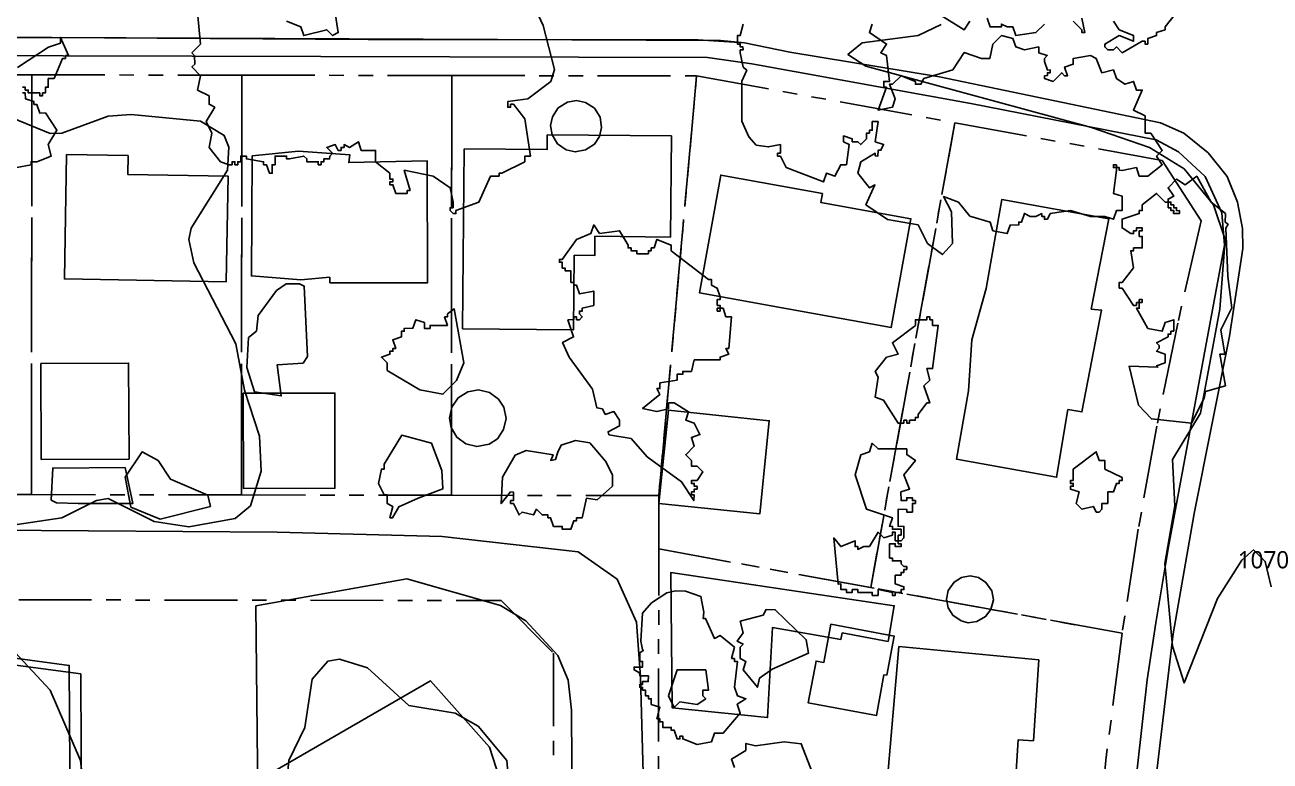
# Model space of a CAD drawing. Header units: metres. Extents: x -550 to 550, y -500 to 950.
# Drawn here: x 282.6 to 391, y 472.8 to 536.9 of the extents above; entities that cross this region are included whole.
import ezdxf
from ezdxf.enums import TextEntityAlignment as Align

# ---------------------------------------------------------------- set-up
doc = ezdxf.new("R2010")
doc.units = ezdxf.units.M
doc.header["$LTSCALE"] = 2
doc.linetypes.add('PHANTOM', pattern=[6.35, 3.175, -0.635, 0.635, -0.635, 0.635, -0.635])
for name, color, linetype in [('SITE-BLDG-EXIST', 7, 'CONTINUOUS'), ('SITE-PARKING', 250, 'CONTINUOUS'), ('SITE-PROPERTY', 7, 'PHANTOM'), ('SITE-ROAD-CURB', 7, 'CONTINUOUS'), ('SITE-ROAD-GRAVEL', 32, 'CONTINUOUS'), ('SITE-ROAD-PAVED', 7, 'CONTINUOUS'), ('SITE-TREE-CANOPY', 94, 'CONTINUOUS'), ('TEXT-CONTOUR', 8, 'CONTINUOUS'), ('TOPO-CONTOUR-MAJOR', 8, 'CONTINUOUS'), ('TOPO-CONTOUR-MINOR', 9, 'CONTINUOUS')]:
    doc.layers.add(name, color=color, linetype=linetype)
doc.styles.add('OpenSans', font='OpenSans-Regular.ttf')

msp = doc.modelspace()

# ---------------------------------------------------------------- linework, layer by layer
at = {"layer": 'SITE-BLDG-EXIST'}
for points in [[(320.86, 526.15), (328.08, 526.08), (328.09, 527.36), (338.91, 527.26), (338.83, 518.46), (332.25, 518.53), (332.24, 516.86), (330.45, 516.87), (330.39, 510.39), (320.72, 510.47)], [(309.15, 514.48), (309.15, 514.96), (306.64, 514.74), (302.33, 515.07), (302.39, 525.52), (306.43, 525.95), (310.91, 525.61), (310.81, 524.94), (317.64, 525.09), (317.68, 514.48)], [(286.23, 525.64), (291.59, 525.55), (291.57, 523.92), (300.3, 523.77), (300.15, 514.57), (286.05, 514.81)], [(349.2, 512.19), (341.35, 513.61), (343.21, 523.85), (352.05, 522.24), (351.91, 521.48), (359.77, 520.06), (358.05, 510.57)], [(377.01, 520.05), (375.46, 512.19), (376.37, 512.1), (374.66, 503.23), (373.43, 503.44), (372.44, 497.55), (363.72, 499.12), (364.79, 505.07), (365.08, 509.51), (366.32, 513.97), (367.67, 521.72)], [(283.99, 507.44), (291.64, 507.48), (291.68, 499.13), (284.04, 499.1)], [(301.63, 504.86), (309.6, 504.87), (309.61, 496.59), (301.64, 496.57)], [(337.82, 495.26), (338.66, 503.38), (347.43, 502.47), (346.6, 494.35)], [(357.68, 480.3), (357.41, 480.34), (356.76, 476.79), (350.82, 477.89), (351.5, 481.54), (352.18, 481.42), (352.78, 484.74), (358.31, 483.72)], [(370.44, 474.58), (369.11, 474.68), (368.75, 469.18), (366.82, 469.31), (366.39, 462.97), (357.05, 463.59), (358.72, 482.8), (370.9, 481.64)]]:
    msp.add_lwpolyline(points, close=True, dxfattribs=at)
msp.add_lwpolyline([(275.09, 482.69), (286.47, 481.16), (286.54, 467.83), (284.59, 467.85), (284.49, 460.49), (317.93, 479.81), (323.08, 474.04), (325.38, 466.84), (289.99, 446.42), (325.51, 425.82), (323.01, 418.55), (317.88, 412.91), (282.51, 433.44)], dxfattribs=at)
at = {"layer": 'SITE-PARKING'}
for points in [[(291.35, 498.38), (292.02, 495.27), (287.25, 495.25), (285.37, 495.33), (284.91, 495.55), (285.03, 498.34)], [(353.79, 483.99), (353.67, 483.42), (347.71, 484.46), (347.28, 476.62), (338.98, 477.46), (338.87, 489.26), (358.31, 486.36), (357.78, 483.25)]]:
    msp.add_lwpolyline(points, close=True, dxfattribs=at)
at = {"layer": 'SITE-PROPERTY'}
for points in [[(283.18, 496.03), (264.9, 496.05), (264.94, 532.62), (283.22, 532.58)], [(301.47, 496), (283.18, 496.03), (283.22, 532.58), (301.5, 532.56)], [(319.75, 495.97), (301.47, 496), (301.5, 532.56), (319.78, 532.52)], [(337.81, 495.95), (319.75, 495.97), (319.78, 532.52), (341.1, 532.5)], [(356.26, 487.95), (337.81, 491.3), (337.81, 495.95), (341.1, 532.5), (363.59, 528.41)], [(356.26, 487.95), (363.59, 528.41), (381.65, 525.13), (385.04, 519.87), (383, 510.97), (381.17, 502), (379.56, 493.01), (378.15, 483.96)], [(378.15, 483.96), (376.74, 472.9), (375.66, 461.8), (337.76, 461.84), (337.81, 491.3)], [(328.51, 403.65), (248.41, 403.78), (244.23, 404), (240.09, 404.61), (236.02, 405.64), (232.08, 407.06), (228.29, 408.87), (224.7, 411.02), (221.34, 413.53), (218.24, 416.34), (215.44, 419.45), (212.95, 422.81), (210.8, 426.41), (209.02, 430.19), (207.62, 434.13), (206.6, 438.19), (206.01, 442.32), (205.81, 446.5), (205.87, 487), (324.08, 486.8), (328.65, 482.22)]]:
    msp.add_lwpolyline(points, close=True, dxfattribs=at)
at = {"layer": 'SITE-ROAD-CURB'}
for points in [[(211.2, 535.83), (284.95, 535.83), (312.51, 535.67), (341.25, 535.62), (345.27, 535.38), (349.22, 534.55), (362.25, 532.42), (381.5, 528.4), (383.52, 527.5), (385.66, 525.78), (387.3, 523.74), (388.2, 521.49), (388.65, 519.21), (388.67, 517.46), (387.51, 509.84), (384.44, 494.39), (382.61, 483.9), (380.66, 467.6)], [(247.97, 400.92), (366.4, 400.64), (368.76, 400.77), (371.94, 401.6), (374.32, 403.37), (375.92, 405.62), (376.75, 407.52), (377.07, 409.55), (376.94, 425.04), (377.2, 442.2), (377.72, 453.21), (378.64, 464.86), (380.33, 479.9), (381.1, 484.86), (382.19, 491.49), (387.06, 517.74), (386.85, 520.58), (385.39, 523.72), (383.07, 525.88), (381.13, 526.93), (364.98, 530.08), (345.91, 533.55), (342.05, 534.09), (218.61, 534.41)]]:
    msp.add_lwpolyline(points, dxfattribs=at)
at = {"layer": 'SITE-ROAD-GRAVEL'}
for points in [[(279.91, 492.93), (304.57, 492.77), (318.95, 492.38), (330.78, 491.06), (334.18, 488.67), (335.86, 484.93), (336.21, 480.17), (336.62, 465.51)], [(330.3, 463.28), (330.2, 477.26), (329.93, 479.87), (329.03, 482.02), (326.24, 485.04), (324.02, 486.39), (315.87, 488.7), (302.73, 486.34), (302.89, 469.79)], [(287.54, 467.08), (287.47, 480.42), (276.09, 481.93)]]:
    msp.add_lwpolyline(points, dxfattribs=at)
at = {"layer": 'SITE-ROAD-PAVED'}
msp.add_lwpolyline([(380.66, 467.6), (382.61, 483.9), (384.44, 494.39), (387.51, 509.84), (388.67, 517.46), (388.65, 519.21), (388.2, 521.49), (387.3, 523.74), (385.66, 525.78), (383.52, 527.5), (381.5, 528.4), (362.25, 532.42), (349.22, 534.55), (345.27, 535.38), (343.19, 535.58), (284.95, 535.83), (211.2, 535.83)], dxfattribs=at)
at = {"layer": 'SITE-TREE-CANOPY'}
for points in [[(326.69, 539.15), (327.74, 536.89), (328.74, 533.04), (328.4, 532.01), (326.4, 530.51), (324.65, 530.26), (324.65, 529.76), (324.9, 529.76), (324.9, 530.02), (325.15, 530.02), (326.15, 528.76), (326.65, 525.51), (326.15, 525.51), (326.14, 525.01), (324.15, 524.01), (323.9, 524.01), (323.9, 523.77), (323.14, 523.76), (322.14, 521.51), (320.15, 520.76), (320.15, 520.51), (319.9, 520.51), (319.65, 520.76), (319.64, 521.01), (319.9, 521.01), (319.9, 521.51), (319.65, 522.76), (318.15, 523.76), (315.65, 524.27), (316.15, 522.51), (315.9, 522.51), (315.9, 522.26), (314.9, 522.26), (314.65, 523.01), (314.39, 523.01), (314.39, 523.27), (314.65, 523.27), (314.65, 523.51), (314.4, 523.51), (314.4, 524.01), (313.15, 525.01), (313.15, 526.01), (311.9, 526.01), (311.65, 526.76), (310.89, 526.26), (310.4, 526.51), (310.4, 526.26), (310.15, 526.26), (310.15, 526.01), (309.9, 526.01), (309.64, 526.51), (308.9, 526.26), (309.4, 525.76), (309.15, 525.51), (309.14, 525.26), (308.65, 525.26), (308.65, 525.01), (308.4, 525.01), (308.4, 524.76), (308.15, 524.76), (308.15, 525.01), (307.15, 525.01), (307.15, 525.27), (306.9, 525.51), (305.65, 525.26), (305.4, 525.26), (305.4, 525.51), (304.4, 525.51), (304.4, 524.76), (304.14, 524.76), (304.15, 524.01), (303.9, 524.01), (303.65, 524.76), (303.4, 524.76), (303.4, 525.01), (301.9, 525.26), (301.9, 525.51), (301.4, 525.51), (301.4, 525.01), (301.15, 525.01), (301.15, 524.76), (300.9, 524.76), (300.9, 525.01), (300.65, 525.01), (300.65, 524.76), (300.39, 524.76), (299.65, 525.01), (298.65, 526.26), (298.9, 527.51), (298.4, 528.51), (299.14, 529.76), (298.65, 530.02), (298.65, 530.76), (297.65, 531.26), (297.9, 532.51), (297.15, 533.27), (297.4, 533.51), (297.39, 534.25), (297.15, 534.51), (297.89, 535.26), (297.64, 538.01)], [(382.9, 538.01), (381.9, 536.76), (381.9, 536.51), (381.15, 536.26), (381.15, 536.01), (380.4, 535.76), (380.39, 535.26), (380.15, 535.26), (380.15, 535.51), (379.9, 535.51), (378.15, 534.51), (377.65, 535.01), (377.4, 534.76), (376.9, 534.76), (376.64, 535.01), (376.65, 535.26), (377.9, 536.01), (379.15, 535.51), (379.15, 536.01), (377.9, 536.51), (377.4, 537.26)], [(305.4, 537.26), (306.65, 536.76), (306.9, 536.01), (308.9, 536.51), (309.4, 536.01), (309.9, 536.26), (309.65, 537.77)], [(356.4, 537.01), (356.15, 536.26), (357.65, 535.26), (357.14, 534.51), (357.65, 534.26), (357.9, 532.01), (357.4, 532.01), (357.4, 531.51), (357.65, 531.51), (356.9, 529.51), (358.15, 529.76), (358.4, 530.51), (357.9, 531.77), (358.15, 531.76), (358.9, 532.51), (360.15, 532.01), (360.15, 531.76), (360.64, 531.76), (360.9, 532.26), (363.4, 533.02), (364.4, 534.52), (365.9, 534.01), (366.64, 534.01), (366.9, 535.26), (367.65, 536.01), (368.65, 535.76), (368.9, 535.01), (369.65, 534.76), (370.9, 535.01), (370.9, 534.51), (371.64, 534.26), (371.4, 534.01), (371.4, 533.76), (371.65, 533), (371.9, 533.02), (371.9, 532.76), (371.65, 532.76), (371.65, 532.52), (371.4, 532.5), (371.4, 532.26), (372.15, 532.01), (372.9, 532.76), (373.14, 532.51), (373.4, 532.51), (373.15, 533.26), (373.9, 533.51), (373.9, 534.01), (375.4, 534.26), (375.9, 534.01), (376.4, 532.77), (377.4, 533.01), (377.65, 532.26), (378.4, 531.76), (379.15, 532.01), (379.4, 531.26), (379.9, 531.26), (379.14, 529.51), (380.15, 529.01), (380.15, 527.51), (380.65, 527.51), (381.65, 526.01), (381.15, 525.51), (381.65, 524.76), (380.39, 523.76), (379.65, 523.76), (379.4, 524.51), (378.15, 524.26), (377.9, 524.27), (377.9, 524.51), (377.65, 524.51), (377.65, 524.27), (377.39, 522.26), (378.15, 522.01), (378.15, 520.76), (377.65, 520.76), (377.4, 520.01), (376.65, 520.26), (375.4, 520.26), (373.65, 520.76), (371.9, 520.51), (371.65, 520.01), (371.39, 520.01), (371.4, 520.26), (371.15, 520.26), (371.15, 520.51), (370.65, 520.26), (370.15, 520.26), (369.65, 520.52), (369.4, 519.76), (369.15, 519.76), (369.15, 519.52), (368.4, 519.5), (368.15, 518.76), (366.9, 519.01), (366.65, 519.76), (364.9, 520.27), (363.9, 521.51), (362.61, 521.99), (363.3, 520.67), (363.39, 517.91), (362.51, 516.93), (361.21, 517.9), (360.38, 519.51), (357.71, 519.99), (355.84, 521.27), (356.63, 523), (356.15, 522.76), (355.15, 524.02), (355.4, 525.01), (356.65, 525.76), (356.65, 525.52), (356.89, 525.51), (356.9, 526.02), (357.15, 526.02), (357.39, 526.52), (356.65, 526.76), (356.9, 528.51), (356.4, 528.51), (356.4, 527.76), (356.15, 527.76), (356.15, 527.51), (355.9, 527.51), (355.9, 527.01), (355.4, 526.51), (355.15, 526.76), (354.65, 526.76), (354.65, 527.01), (353.9, 527.27), (353.9, 526.76), (354.4, 526.51), (354.15, 524.76), (353.65, 524.76), (353.15, 523.76), (352.4, 524.01), (352.14, 523.26), (348.9, 524.51), (348.4, 525.51), (348.15, 525.51), (348.15, 525.76), (348.4, 525.76), (348.4, 526.51), (347.34, 526.31), (346.29, 526.46), (345.64, 527.2), (345.04, 528.56), (345.05, 532.03), (345.47, 532.99), (345.15, 533.26), (344.9, 534.51), (344.9, 534.76), (345.15, 534.76), (345.14, 535.01), (344.9, 535.01), (344.9, 535.26), (344.65, 535.26), (344.65, 536.01), (344.9, 536.01), (345.15, 537.01)], [(364.9, 537.26), (364.4, 536.51), (362.4, 537.76)], [(371.39, 537.01), (370.65, 536.27), (368.9, 536.01), (368.65, 536.76), (368.15, 536.76), (367.65, 537.01), (367.65, 536.76), (366.65, 536.76), (366.4, 537.51)], [(374.65, 537.51), (374.9, 536.26), (374.65, 536.26), (374.65, 536.51), (373.9, 537.26)], [(281.96, 533.21), (284.66, 534.99), (285.7, 535.33), (285.72, 535.84), (286.4, 534.26), (286.15, 534.26), (286.14, 534.01), (285.9, 534.01), (285.15, 532.26), (284.65, 532.26), (284.65, 531.51), (284.4, 531.51), (284.4, 531.01), (284.15, 531.01), (284.15, 530.76), (283.9, 530.76), (283.9, 531.01), (282.9, 531.01), (282.9, 531.26), (282.64, 531.26), (282.64, 531.51), (282.4, 531.52)], [(282.4, 531.01), (282.64, 531.01), (282.65, 530.51), (283.39, 530.26), (283.39, 530.01), (283.65, 530.01), (283.9, 529.26), (284.4, 529.27), (285.4, 527.76), (284.65, 526.51), (284.9, 525.51), (283.65, 525.01), (283.15, 525.01), (283.15, 524.76), (281.9, 524.51)], [(344.4, 472.26), (344.15, 473), (345.4, 473.76), (345.4, 474.37), (346.22, 474.16), (348.72, 474.49), (350.22, 474.34), (351.36, 471.33)]]:
    msp.add_lwpolyline(points, dxfattribs=at)
for points in [[(332.83, 528), (332.66, 527.22), (332.21, 526.56), (331.44, 526.05), (330.53, 525.88), (329.75, 526.06), (328.99, 526.58), (328.51, 527.37), (328.38, 528.16), (328.54, 528.94), (329.06, 529.71), (329.85, 530.21), (330.64, 530.34), (331.42, 530.19), (332.2, 529.67), (332.69, 528.89)], [(377.65, 524.75), (377.4, 524.76), (377.4, 524.51), (377.65, 524.51)], [(379.4, 512.76), (379.4, 512.51), (379.14, 512.51), (378.15, 514.01), (377.9, 514.01), (377.9, 514.51), (378.15, 514.51), (379.15, 515.77), (378.9, 517.26), (379.15, 517.26), (379.15, 517.51), (379.9, 517.51), (379.9, 518.51), (379.65, 518.51), (379.64, 519.01), (379.9, 519.01), (379.9, 519.26), (379.4, 519.26), (379.4, 519.01), (379.15, 519.01), (379.15, 518.76), (378.9, 518.76), (378.15, 519.26), (378.15, 520.02), (379.65, 520.51), (379.65, 520.76), (379.9, 520.76), (379.9, 521.26), (381.15, 522.26), (381.89, 521.51), (382.15, 521.51), (382.15, 521.76), (382.65, 522.01), (382.15, 522.76), (382.9, 523.51), (383.64, 523.01), (384.65, 523.76), (385.9, 521.51), (387.15, 520.5), (387.14, 519.76), (387.38, 519.58), (387.18, 519.23), (387.36, 515.03), (387.72, 512.29), (386.76, 510.38), (387.09, 508.26), (386.65, 508.26), (387.15, 505.51), (385.4, 505.01), (385.31, 504.43), (384.2, 502.25), (380.71, 502.63), (379.58, 503.81), (378.77, 507.22), (381.27, 507.13), (381.15, 507.26), (381.9, 507.51), (381.9, 508.26), (381.15, 508.51), (381.39, 508.77), (381.39, 509.01), (381.15, 509.26), (382.15, 509.77), (382.15, 510.01), (382.4, 510.01), (382.4, 510.25), (382.65, 510.27), (382.65, 511.26), (381.9, 511.01), (381.65, 510.26), (380.4, 510.51), (379.4, 512.26), (379.65, 512.26), (379.65, 512.76)], [(382.15, 521.01), (382.4, 521.01), (382.4, 520.76), (382.65, 520.76), (382.64, 520.51), (383.15, 520.51), (383.15, 520.77), (382.9, 520.75), (382.9, 521.01), (382.65, 521.01), (382.65, 521.26), (382.4, 521.26), (382.4, 521.51), (382.15, 521.51)], [(343.4, 512.26), (343.65, 511.52), (344.15, 511.51), (343.9, 508.76), (343.65, 508.76), (343.9, 508.26), (343.14, 508.01), (343.14, 507.76), (340.9, 507.76), (340.65, 506.76), (339.9, 506.76), (339.9, 506.51), (339.4, 506.52), (339.4, 506.01), (337.9, 505.76), (337.9, 505.26), (337.65, 505.26), (337.9, 504.76), (336.4, 503.52), (337.65, 503.26), (338.64, 503.51), (338.65, 504.01), (339.15, 504.01), (340.4, 503.25), (340.15, 502.51), (340.9, 502.26), (341.39, 501.26), (340.65, 501.01), (340.89, 500.26), (340.15, 499.51), (340.65, 499.01), (340.65, 498.52), (341.15, 498.52), (341.65, 498.01), (341.15, 497.26), (340.65, 497.26), (340.65, 497.01), (340.9, 497.01), (340.9, 496.76), (341.15, 496.76), (341.15, 496.51), (340.9, 496.51), (340.9, 496.26), (340.65, 496.26), (340.65, 496.01), (340.9, 496.01), (340.85, 495.51), (339.8, 497.15), (336.79, 499.33), (335.4, 500.91), (333.47, 501.24), (333.4, 501.51), (334.39, 502.01), (334.4, 502.51), (333.9, 503.26), (333.15, 503.01), (332.9, 503.51), (332.41, 503.59), (332.04, 505.21), (330.01, 508), (329.43, 509.28), (330.39, 509.76), (329.9, 511.25), (330.4, 511.27), (330.4, 511.51), (330.65, 511.51), (330.65, 511.26), (330.9, 511.26), (331.15, 511.51), (330.9, 511.77), (330.9, 512.01), (331.15, 512.01), (331.15, 512.27), (332.15, 512.51), (332.15, 513.75), (330.9, 513.51), (330.65, 514.26), (330.4, 514.26), (330.4, 514.51), (330.15, 514.51), (330.15, 515.51), (329.65, 515.52), (329.65, 515.76), (329.4, 515.76), (329.4, 516.26), (329.15, 516.26), (329.15, 516.51), (329.4, 516.51), (330.64, 518.26), (331.89, 518.76), (332.15, 519.51), (332.65, 518.76), (334.39, 519.01), (335.14, 517.76), (335.14, 517.51), (335.4, 517.51), (335.4, 517.27), (335.9, 517.27), (335.9, 517.01), (336.9, 517.01), (336.9, 517.26), (337.15, 517.26), (337.15, 517.51), (337.4, 517.51), (337.65, 518.26), (338.89, 517.76), (338.9, 517.26), (342.15, 514.77), (342.39, 514.77), (342.4, 514.26), (342.9, 514.01), (343.15, 513.26), (343.15, 513.01), (342.9, 513.01), (342.9, 512.51), (343.15, 512.51), (343.15, 512.26)], [(302.93, 511.63), (304.51, 513.8), (305.35, 514.38), (306.53, 514.38), (306.93, 514.19), (307.22, 508.06), (306.83, 507.47), (304.58, 507.34), (304.93, 504.63), (302.59, 504.97), (301.95, 507.09), (302.07, 509.7), (302.78, 510.27)], [(379.9, 512.76), (379.9, 513.01), (379.65, 513.01), (379.65, 512.76)], [(320.82, 507.51), (320.19, 505.98), (319.01, 504.77), (317.01, 505.15), (314.15, 506.84), (314.15, 507.51), (313.65, 508), (314.4, 508.26), (314.4, 508.52), (314.65, 508.52), (314.65, 508.76), (314.9, 508.76), (314.64, 509.51), (315.4, 509.76), (315.4, 510.26), (315.65, 510.26), (315.65, 510.51), (316.4, 510.52), (316.65, 511.26), (317.4, 511.01), (317.4, 510.51), (317.9, 510.51), (317.9, 510.76), (319.4, 510.76), (319.15, 511.51), (319.4, 511.51), (319.4, 511.76), (319.99, 512.21)], [(342.9, 512.26), (342.9, 512.01), (343.15, 512.01), (343.15, 512.26)], [(361.4, 511.26), (361.64, 511.26), (361.65, 510.76), (362.15, 510.76), (361.65, 507.01), (361.15, 507.01), (361.4, 506.01), (360.9, 505.51), (361.4, 504.01), (361.15, 504.01), (360.4, 503.01), (360.4, 502.76), (360.15, 502.76), (360.14, 502.51), (359.65, 502.51), (359.65, 502.26), (359.4, 502.26), (359.4, 502.51), (359.15, 502.51), (359.15, 502.26), (358.65, 502.26), (357.39, 504.26), (356.65, 504.51), (356.9, 506.26), (356.65, 506.76), (357.64, 508.01), (358.65, 508.26), (358.15, 509.26), (360.15, 510.76), (360.15, 511.26), (361.15, 511.26), (361.15, 511.5), (361.4, 511.52)], [(324.51, 502.65), (324.3, 501.7), (323.75, 500.9), (323.05, 500.43), (321.96, 500.22), (321.01, 500.45), (320.22, 501.03), (319.73, 501.87), (319.59, 502.7), (319.79, 503.66), (320.34, 504.46), (321.17, 504.98), (322.12, 505.15), (323.08, 504.92), (323.86, 504.34), (324.32, 503.64)], [(316.85, 495.72), (315.18, 494.98), (314.63, 494.01), (314.4, 494.01), (314.65, 495.01), (314.15, 495.26), (314.15, 496.01), (313.9, 496.01), (313.4, 497.01), (313.65, 498.26), (313.9, 498.26), (313.9, 498.69), (315.44, 501.22), (318.01, 500.52), (318.91, 498.13), (319, 496.53)], [(329.03, 499.74), (329.32, 500.34), (330.57, 500.73), (331.8, 500.53), (333.18, 498.95), (333.77, 497.76), (333.77, 496.78), (332.44, 495.58), (331.51, 495.72), (331.15, 494.01), (330.65, 494.01), (330.65, 493.76), (330.4, 493.76), (330.15, 493.01), (329.4, 493.01), (329.4, 493.26), (328.65, 493.26), (328.39, 494.01), (328.15, 494.02), (328.15, 494.26), (327.65, 494.26), (327.15, 494.76), (326.9, 494.26), (325.9, 494.51), (325.65, 494.26), (325.15, 495.26), (324.9, 495.27), (324.9, 495.51), (325.15, 495.51), (325.15, 496.25), (324.9, 496.26), (324.07, 495.25), (324.19, 497.55), (325.3, 499.47), (326.25, 499.88), (328.6, 499.51), (328.4, 499.01), (328.82, 499.1)], [(358.65, 492.51), (358.9, 492.51), (358.9, 493.01), (358.15, 493.01), (358.15, 493.27), (357.9, 493.25), (358.15, 494.01), (355.9, 494.76), (354.9, 497.76), (355.39, 499.51), (356.15, 499.76), (356.4, 500.51), (356.9, 500.01), (359.4, 500.01), (359.4, 499.52), (360.15, 499.01), (359.15, 497.76), (359.65, 496.51), (358.89, 496.26), (358.9, 495.51), (359.4, 495.51), (359.4, 495.76), (359.9, 495.76), (359.9, 495.51), (360.15, 495.51), (360.15, 495.27), (359.9, 495.27), (359.9, 494.51), (359.4, 494.51), (359.4, 494.75), (358.65, 494.76), (358.64, 493.27), (359.15, 493.26), (359.15, 492.26), (358.9, 492.01), (358.65, 492.01)], [(298.55, 495.98), (298.77, 495), (294.4, 493.9), (291.85, 494.95), (291.34, 497.55), (292.81, 499.75), (294.23, 498.99), (295.3, 497.37)], [(376.15, 499.01), (376.65, 499), (376.65, 498.26), (378.15, 497.51), (378.15, 497.26), (377.9, 497.26), (377.9, 497.01), (377.65, 497.01), (377.4, 496.26), (376.9, 496.26), (376.9, 495.26), (376.4, 495.26), (376.4, 494.76), (376.15, 494.51), (375.9, 494.51), (375.65, 495.01), (374.65, 494.76), (374.14, 495.26), (374.4, 496.26), (373.65, 496.51), (373.65, 496.76), (373.9, 496.76), (373.9, 497.01), (373.65, 497.01), (373.65, 497.26), (373.89, 497.26), (373.9, 498.26), (375.9, 499.76)], [(358.65, 491.76), (358.9, 491.76), (358.9, 491.51), (358.4, 491.51), (358.4, 491.76), (357.9, 491.76), (357.9, 490.51), (358.15, 490.51), (358.15, 490.26), (358.9, 490.26), (358.9, 490.01), (359.15, 489.76), (359.4, 489.76), (359.4, 489.52), (359.15, 489.52), (359.15, 489.26), (358.9, 489.26), (358.9, 489.02), (358.4, 489.01), (358.4, 488.26), (359.15, 488.01), (359.15, 487.76), (358.9, 487.76), (358.9, 487.51), (358.4, 487.51), (358.4, 487.26), (358.15, 487.26), (358.15, 487.51), (356.9, 487.76), (356.9, 487.26), (356.4, 487.26), (356.4, 487.51), (355.15, 487.51), (355.15, 487.76), (354.65, 487.76), (354.65, 487.51), (354.15, 487.51), (354.15, 487.76), (353.65, 487.77), (353.65, 488.27), (353.43, 488.22), (353.05, 492.26), (353.65, 491.51), (354.9, 492.01), (354.9, 491.51), (355.15, 491.51), (355.15, 491.26), (355.65, 491.51), (356.15, 491.51), (356.9, 492.76), (357.4, 492.27), (358.15, 492.51), (358.15, 492.77), (358.4, 492.76), (358.4, 492.01), (358.65, 492.01)], [(366.94, 486.88), (366.73, 486.02), (366.27, 485.41), (365.51, 484.97), (364.75, 484.88), (364.13, 485.03), (363.4, 485.53), (363, 486.17), (362.86, 486.93), (363.01, 487.68), (363.52, 488.41), (364.16, 488.81), (364.91, 488.95), (365.65, 488.81), (366.3, 488.39), (366.8, 487.66)], [(336.39, 482.54), (336.25, 483.28), (336.4, 485.7), (337.16, 486.6), (338.51, 487.49), (339.26, 487.64), (340.12, 487.62), (341.48, 487.17), (341.73, 485.79), (341.66, 485.25), (341.89, 485.25), (342.65, 483.51), (343.15, 483.76), (344.4, 482.76), (344.15, 481.76), (344.4, 481.76), (344.4, 481.51), (344.65, 481.51), (344.4, 479.26), (344.65, 478.51), (345.4, 478.26), (344.64, 477.77), (344.9, 477.01), (343.4, 475.26), (342.65, 475.26), (342.4, 474.51), (341.15, 474.27), (339.9, 474.76), (339.89, 475.01), (339.65, 475.01), (339.65, 474.76), (339.4, 474.76), (339.15, 475.51), (338.9, 475.51), (338.9, 475.76), (338.15, 475.76), (338.15, 476.26), (337.89, 476.26), (337.89, 476.51), (337.65, 476.51), (337.9, 477.51), (337.15, 477.76), (337.15, 478.26), (336.9, 478.26), (336.9, 478.51), (336.65, 478.51), (336.65, 479.01), (336.4, 479.01), (336.4, 479.25), (336.15, 479.26), (336.15, 479.51), (336.4, 479.51), (336.4, 479.76), (336.89, 479.75), (336.9, 480.26), (336.15, 480.26), (336.14, 480.51), (335.65, 480.76), (335.65, 481.01), (336.4, 481.01), (336.4, 481.51), (336.15, 481.51), (336.15, 482.26), (336.46, 482.45)], [(347.67, 480.82), (346.58, 480.05), (346.39, 479.26), (345.15, 480.76), (345.4, 481.51), (344.9, 481.76), (344.9, 482.76), (345.15, 483.01), (344.64, 483.26), (345.15, 484), (344.9, 485.01), (346.89, 485.52), (347.15, 486.02), (347.95, 486.01), (350.65, 483.4), (350.84, 482.22)], [(338.65, 478.51), (339.15, 477.5), (339.65, 478), (341.15, 477.76), (341.9, 478.26), (341.65, 478.51), (341.65, 479.01), (342.15, 479.01), (341.9, 480.76), (339.4, 480.76)]]:
    msp.add_lwpolyline(points, close=True, dxfattribs=at)
at = {"layer": 'TOPO-CONTOUR-MAJOR'}
msp.add_lwpolyline([(362.39, 536.97), (360.38, 536), (355.53, 535.37), (354.27, 534.36), (355.83, 533.35), (375.49, 527.99), (380.53, 526.25), (383.55, 524.41), (386.12, 521.26), (387.12, 518.24), (386.67, 512.19), (384.98, 503.12), (382.55, 499.09), (382.75, 495.06), (381.86, 490.02), (382.55, 482.84), (383.55, 479.64), (386.45, 487), (388.59, 490.33), (389.6, 491.21), (390.61, 490.22), (391.14, 488.01)], dxfattribs=at)
at = {"layer": 'TOPO-CONTOUR-MINOR'}
for points in [[(278.76, 529.95), (284.81, 527.47), (285.82, 527.5), (289.85, 528.99), (291.86, 529.12), (297.91, 528.56), (299.97, 527.31), (300.37, 526.3), (300.26, 524.28), (297.1, 519.24), (296.89, 518.24), (297.33, 516.22), (300.99, 509.17), (301.72, 505.14), (303.04, 501.11), (303.19, 498.08), (302.25, 495.06), (300.93, 493.96), (296.9, 493.23), (293.88, 493.69), (289.85, 495.68), (288.84, 495.51), (285.82, 494.01), (279.77, 493.1)], [(280.17, 483.98), (284.81, 479), (287.46, 472.89), (288.23, 465.84)], [(305.29, 469.87), (305.59, 472.89), (306.98, 475.75), (307.62, 479.95), (308.99, 481.52), (310, 481.7), (312.44, 480.96), (316.04, 477.67), (320.08, 477), (322.09, 475.86), (324.58, 472.89), (324.84, 469.87)]]:
    msp.add_lwpolyline(points, dxfattribs=at)

# ---------------------------------------------------------------- texts
at = {"layer": 'TEXT-CONTOUR', "style": 'OpenSans'}
msp.add_text('1070', height=1.5, dxfattribs=at).set_placement((390.46, 490.36), align=Align.MIDDLE_CENTER)

doc.saveas('drawing.dxf')
